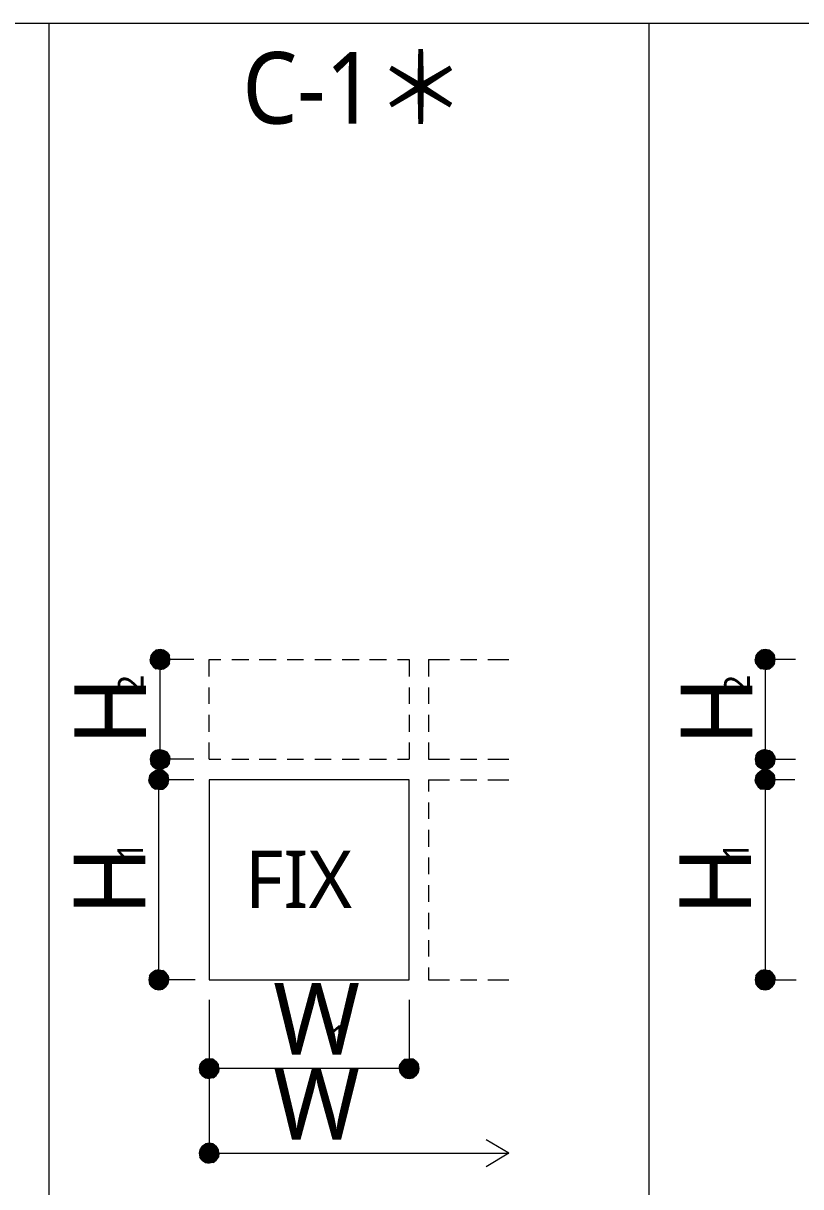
# Model space of a CAD drawing. Header units: millimetres. Extents: x 0 to 420, y 0 to 297.
# Drawn here: x 35.04 to 63.25, y 118.42 to 160.61 of the extents above; entities that cross this region are included whole.
import ezdxf
from ezdxf.enums import TextEntityAlignment as Align

# ---------------------------------------------------------------- set-up
doc = ezdxf.new("R2010")
doc.units = ezdxf.units.MM
doc.styles.add('kst32b', font='NotoSansJP-Variable.ttf')

msp = doc.modelspace()

# ---------------------------------------------------------------- hatches: boundary and pattern name
h = msp.add_hatch(color=7)
h.paths.add_polyline_path([(39.666, 137.689), (39.645, 137.541), (40.005, 137.541), (39.666, 137.689)])
h.paths.add_polyline_path([(39.645, 137.541), (40.005, 137.541), (39.666, 137.393), (39.645, 137.541)])
h.paths.add_polyline_path([(40.005, 137.541), (39.666, 137.393), (39.751, 137.287), (40.005, 137.541)])
h = msp.add_hatch(color=7)
h.paths.add_polyline_path([(40.005, 137.901), (39.857, 137.88), (40.005, 137.541), (40.005, 137.901)])
h.paths.add_polyline_path([(39.857, 137.88), (40.005, 137.541), (39.751, 137.795), (39.857, 137.88)])
h.paths.add_polyline_path([(40.005, 137.541), (39.751, 137.795), (39.666, 137.689), (40.005, 137.541)])
for points in [[(40.132, 137.88), (40.005, 137.901), (40.005, 137.541), (40.132, 137.88)], [(62.103, 137.88), (61.955, 137.901), (61.955, 137.541), (62.103, 137.88)], [(39.857, 133.583), (40.005, 133.54), (40.005, 133.921), (39.857, 133.583)], [(61.807, 133.583), (61.955, 133.54), (61.955, 133.921), (61.807, 133.583)], [(40.111, 133.519), (39.963, 133.54), (39.963, 133.181), (40.111, 133.519)], [(62.103, 133.519), (61.955, 133.54), (61.955, 133.181), (62.103, 133.519)], [(39.836, 125.582), (39.963, 125.561), (39.963, 125.921), (39.836, 125.582)], [(61.807, 125.582), (61.955, 125.561), (61.955, 125.921), (61.807, 125.582)], [(41.444, 122.851), (41.423, 122.703), (41.783, 122.703), (41.444, 122.851)], [(49.382, 122.576), (49.403, 122.703), (49.043, 122.703), (49.382, 122.576)], [(41.444, 119.761), (41.423, 119.634), (41.783, 119.634), (41.444, 119.761)]]:
    msp.add_hatch(color=7).paths.add_polyline_path(points)
h = msp.add_hatch(color=7)
h.paths.add_polyline_path([(40.365, 137.541), (40.344, 137.689), (40.005, 137.541), (40.365, 137.541)])
h.paths.add_polyline_path([(40.344, 137.689), (40.005, 137.541), (40.259, 137.795), (40.344, 137.689)])
h.paths.add_polyline_path([(40.005, 137.541), (40.259, 137.795), (40.132, 137.88), (40.005, 137.541)])
h = msp.add_hatch(color=7)
h.paths.add_polyline_path([(61.616, 137.689), (61.595, 137.541), (61.955, 137.541), (61.616, 137.689)])
h.paths.add_polyline_path([(61.595, 137.541), (61.955, 137.541), (61.616, 137.393), (61.595, 137.541)])
h.paths.add_polyline_path([(61.955, 137.541), (61.616, 137.393), (61.701, 137.287), (61.955, 137.541)])
h = msp.add_hatch(color=7)
h.paths.add_polyline_path([(61.955, 137.901), (61.807, 137.88), (61.955, 137.541), (61.955, 137.901)])
h.paths.add_polyline_path([(61.807, 137.88), (61.955, 137.541), (61.701, 137.795), (61.807, 137.88)])
h.paths.add_polyline_path([(61.955, 137.541), (61.701, 137.795), (61.616, 137.689), (61.955, 137.541)])
h = msp.add_hatch(color=7)
h.paths.add_polyline_path([(62.315, 137.541), (62.294, 137.689), (61.955, 137.541), (62.315, 137.541)])
h.paths.add_polyline_path([(62.294, 137.689), (61.955, 137.541), (62.209, 137.795), (62.294, 137.689)])
h.paths.add_polyline_path([(61.955, 137.541), (62.209, 137.795), (62.103, 137.88), (61.955, 137.541)])
h = msp.add_hatch(color=7)
h.paths.add_polyline_path([(39.751, 137.287), (39.857, 137.202), (40.005, 137.541), (39.751, 137.287)])
h.paths.add_polyline_path([(39.857, 137.202), (40.005, 137.541), (40.005, 137.181), (39.857, 137.202)])
h.paths.add_polyline_path([(40.005, 137.541), (40.005, 137.181), (40.132, 137.202), (40.005, 137.541)])
h = msp.add_hatch(color=7)
h.paths.add_polyline_path([(40.132, 137.202), (40.259, 137.287), (40.005, 137.541), (40.132, 137.202)])
h.paths.add_polyline_path([(40.259, 137.287), (40.005, 137.541), (40.344, 137.393), (40.259, 137.287)])
h.paths.add_polyline_path([(40.005, 137.541), (40.344, 137.393), (40.365, 137.541), (40.005, 137.541)])
h = msp.add_hatch(color=7)
h.paths.add_polyline_path([(61.701, 137.287), (61.807, 137.202), (61.955, 137.541), (61.701, 137.287)])
h.paths.add_polyline_path([(61.807, 137.202), (61.955, 137.541), (61.955, 137.181), (61.807, 137.202)])
h.paths.add_polyline_path([(61.955, 137.541), (61.955, 137.181), (62.103, 137.202), (61.955, 137.541)])
h = msp.add_hatch(color=7)
h.paths.add_polyline_path([(62.103, 137.202), (62.209, 137.287), (61.955, 137.541), (62.103, 137.202)])
h.paths.add_polyline_path([(62.209, 137.287), (61.955, 137.541), (62.294, 137.393), (62.209, 137.287)])
h.paths.add_polyline_path([(61.955, 137.541), (62.294, 137.393), (62.315, 137.541), (61.955, 137.541)])
h = msp.add_hatch(color=7)
h.paths.add_polyline_path([(39.857, 134.239), (39.751, 134.175), (40.005, 133.921), (39.857, 134.239)])
h.paths.add_polyline_path([(39.751, 134.175), (40.005, 133.921), (39.666, 134.048), (39.751, 134.175)])
h.paths.add_polyline_path([(40.005, 133.921), (39.666, 134.048), (39.645, 133.921), (40.005, 133.921)])
h = msp.add_hatch(color=7)
h.paths.add_polyline_path([(40.259, 134.175), (40.132, 134.239), (40.005, 133.921), (40.259, 134.175)])
h.paths.add_polyline_path([(40.132, 134.239), (40.005, 133.921), (40.005, 134.281), (40.132, 134.239)])
h.paths.add_polyline_path([(40.005, 133.921), (40.005, 134.281), (39.857, 134.239), (40.005, 133.921)])
h = msp.add_hatch(color=7)
h.paths.add_polyline_path([(40.344, 133.773), (40.365, 133.921), (40.005, 133.921), (40.344, 133.773)])
h.paths.add_polyline_path([(40.365, 133.921), (40.005, 133.921), (40.344, 134.048), (40.365, 133.921)])
h.paths.add_polyline_path([(40.005, 133.921), (40.344, 134.048), (40.259, 134.175), (40.005, 133.921)])
h = msp.add_hatch(color=7)
h.paths.add_polyline_path([(61.807, 134.239), (61.701, 134.175), (61.955, 133.921), (61.807, 134.239)])
h.paths.add_polyline_path([(61.701, 134.175), (61.955, 133.921), (61.616, 134.048), (61.701, 134.175)])
h.paths.add_polyline_path([(61.955, 133.921), (61.616, 134.048), (61.595, 133.921), (61.955, 133.921)])
h = msp.add_hatch(color=7)
h.paths.add_polyline_path([(62.209, 134.175), (62.103, 134.239), (61.955, 133.921), (62.209, 134.175)])
h.paths.add_polyline_path([(62.103, 134.239), (61.955, 133.921), (61.955, 134.281), (62.103, 134.239)])
h.paths.add_polyline_path([(61.955, 133.921), (61.955, 134.281), (61.807, 134.239), (61.955, 133.921)])
h = msp.add_hatch(color=7)
h.paths.add_polyline_path([(62.294, 133.773), (62.315, 133.921), (61.955, 133.921), (62.294, 133.773)])
h.paths.add_polyline_path([(62.315, 133.921), (61.955, 133.921), (62.294, 134.048), (62.315, 133.921)])
h.paths.add_polyline_path([(61.955, 133.921), (62.294, 134.048), (62.209, 134.175), (61.955, 133.921)])
h = msp.add_hatch(color=7)
h.paths.add_polyline_path([(39.645, 133.921), (39.666, 133.773), (40.005, 133.921), (39.645, 133.921)])
h.paths.add_polyline_path([(39.666, 133.773), (40.005, 133.921), (39.751, 133.646), (39.666, 133.773)])
h.paths.add_polyline_path([(40.005, 133.921), (39.751, 133.646), (39.857, 133.583), (40.005, 133.921)])
h = msp.add_hatch(color=7)
h.paths.add_polyline_path([(40.005, 133.54), (40.132, 133.583), (40.005, 133.921), (40.005, 133.54)])
h.paths.add_polyline_path([(40.132, 133.583), (40.005, 133.921), (40.259, 133.646), (40.132, 133.583)])
h.paths.add_polyline_path([(40.005, 133.921), (40.259, 133.646), (40.344, 133.773), (40.005, 133.921)])
h = msp.add_hatch(color=7)
h.paths.add_polyline_path([(61.595, 133.921), (61.616, 133.773), (61.955, 133.921), (61.595, 133.921)])
h.paths.add_polyline_path([(61.616, 133.773), (61.955, 133.921), (61.701, 133.646), (61.616, 133.773)])
h.paths.add_polyline_path([(61.955, 133.921), (61.701, 133.646), (61.807, 133.583), (61.955, 133.921)])
h = msp.add_hatch(color=7)
h.paths.add_polyline_path([(61.955, 133.54), (62.103, 133.583), (61.955, 133.921), (61.955, 133.54)])
h.paths.add_polyline_path([(62.103, 133.583), (61.955, 133.921), (62.209, 133.646), (62.103, 133.583)])
h.paths.add_polyline_path([(61.955, 133.921), (62.209, 133.646), (62.294, 133.773), (61.955, 133.921)])
h = msp.add_hatch(color=7)
h.paths.add_polyline_path([(39.963, 133.54), (39.836, 133.519), (39.963, 133.181), (39.963, 133.54)])
h.paths.add_polyline_path([(39.836, 133.519), (39.963, 133.181), (39.709, 133.435), (39.836, 133.519)])
h.paths.add_polyline_path([(39.963, 133.181), (39.709, 133.435), (39.624, 133.329), (39.963, 133.181)])
h = msp.add_hatch(color=7)
h.paths.add_polyline_path([(40.323, 133.181), (40.301, 133.329), (39.963, 133.181), (40.323, 133.181)])
h.paths.add_polyline_path([(40.301, 133.329), (39.963, 133.181), (40.217, 133.435), (40.301, 133.329)])
h.paths.add_polyline_path([(39.963, 133.181), (40.217, 133.435), (40.111, 133.519), (39.963, 133.181)])
h = msp.add_hatch(color=7)
h.paths.add_polyline_path([(61.955, 133.54), (61.807, 133.519), (61.955, 133.181), (61.955, 133.54)])
h.paths.add_polyline_path([(61.807, 133.519), (61.955, 133.181), (61.701, 133.435), (61.807, 133.519)])
h.paths.add_polyline_path([(61.955, 133.181), (61.701, 133.435), (61.616, 133.329), (61.955, 133.181)])
h = msp.add_hatch(color=7)
h.paths.add_polyline_path([(62.315, 133.181), (62.294, 133.329), (61.955, 133.181), (62.315, 133.181)])
h.paths.add_polyline_path([(62.294, 133.329), (61.955, 133.181), (62.209, 133.435), (62.294, 133.329)])
h.paths.add_polyline_path([(61.955, 133.181), (62.209, 133.435), (62.103, 133.519), (61.955, 133.181)])
h = msp.add_hatch(color=7)
h.paths.add_polyline_path([(39.624, 133.329), (39.603, 133.181), (39.963, 133.181), (39.624, 133.329)])
h.paths.add_polyline_path([(39.603, 133.181), (39.963, 133.181), (39.624, 133.054), (39.603, 133.181)])
h.paths.add_polyline_path([(39.963, 133.181), (39.624, 133.054), (39.709, 132.927), (39.963, 133.181)])
h = msp.add_hatch(color=7)
h.paths.add_polyline_path([(39.709, 132.927), (39.836, 132.842), (39.963, 133.181), (39.709, 132.927)])
h.paths.add_polyline_path([(39.836, 132.842), (39.963, 133.181), (39.963, 132.821), (39.836, 132.842)])
h.paths.add_polyline_path([(39.963, 133.181), (39.963, 132.821), (40.111, 132.842), (39.963, 133.181)])
h = msp.add_hatch(color=7)
h.paths.add_polyline_path([(40.111, 132.842), (40.217, 132.927), (39.963, 133.181), (40.111, 132.842)])
h.paths.add_polyline_path([(40.217, 132.927), (39.963, 133.181), (40.301, 133.054), (40.217, 132.927)])
h.paths.add_polyline_path([(39.963, 133.181), (40.301, 133.054), (40.323, 133.181), (39.963, 133.181)])
h = msp.add_hatch(color=7)
h.paths.add_polyline_path([(61.616, 133.329), (61.595, 133.181), (61.955, 133.181), (61.616, 133.329)])
h.paths.add_polyline_path([(61.595, 133.181), (61.955, 133.181), (61.616, 133.054), (61.595, 133.181)])
h.paths.add_polyline_path([(61.955, 133.181), (61.616, 133.054), (61.701, 132.927), (61.955, 133.181)])
h = msp.add_hatch(color=7)
h.paths.add_polyline_path([(61.701, 132.927), (61.807, 132.842), (61.955, 133.181), (61.701, 132.927)])
h.paths.add_polyline_path([(61.807, 132.842), (61.955, 133.181), (61.955, 132.821), (61.807, 132.842)])
h.paths.add_polyline_path([(61.955, 133.181), (61.955, 132.821), (62.103, 132.842), (61.955, 133.181)])
h = msp.add_hatch(color=7)
h.paths.add_polyline_path([(62.103, 132.842), (62.209, 132.927), (61.955, 133.181), (62.103, 132.842)])
h.paths.add_polyline_path([(62.209, 132.927), (61.955, 133.181), (62.294, 133.054), (62.209, 132.927)])
h.paths.add_polyline_path([(61.955, 133.181), (62.294, 133.054), (62.315, 133.181), (61.955, 133.181)])
h = msp.add_hatch(color=7)
h.paths.add_polyline_path([(39.836, 126.259), (39.709, 126.175), (39.963, 125.921), (39.836, 126.259)])
h.paths.add_polyline_path([(39.709, 126.175), (39.963, 125.921), (39.624, 126.069), (39.709, 126.175)])
h.paths.add_polyline_path([(39.963, 125.921), (39.624, 126.069), (39.603, 125.921), (39.963, 125.921)])
h = msp.add_hatch(color=7)
h.paths.add_polyline_path([(40.217, 126.175), (40.111, 126.259), (39.963, 125.921), (40.217, 126.175)])
h.paths.add_polyline_path([(40.111, 126.259), (39.963, 125.921), (39.963, 126.28), (40.111, 126.259)])
h.paths.add_polyline_path([(39.963, 125.921), (39.963, 126.28), (39.836, 126.259), (39.963, 125.921)])
h = msp.add_hatch(color=7)
h.paths.add_polyline_path([(40.301, 125.793), (40.323, 125.921), (39.963, 125.921), (40.301, 125.793)])
h.paths.add_polyline_path([(40.323, 125.921), (39.963, 125.921), (40.301, 126.069), (40.323, 125.921)])
h.paths.add_polyline_path([(39.963, 125.921), (40.301, 126.069), (40.217, 126.175), (39.963, 125.921)])
h = msp.add_hatch(color=7)
h.paths.add_polyline_path([(61.807, 126.259), (61.701, 126.175), (61.955, 125.921), (61.807, 126.259)])
h.paths.add_polyline_path([(61.701, 126.175), (61.955, 125.921), (61.616, 126.069), (61.701, 126.175)])
h.paths.add_polyline_path([(61.955, 125.921), (61.616, 126.069), (61.595, 125.921), (61.955, 125.921)])
h = msp.add_hatch(color=7)
h.paths.add_polyline_path([(62.209, 126.175), (62.103, 126.259), (61.955, 125.921), (62.209, 126.175)])
h.paths.add_polyline_path([(62.103, 126.259), (61.955, 125.921), (61.955, 126.28), (62.103, 126.259)])
h.paths.add_polyline_path([(61.955, 125.921), (61.955, 126.28), (61.807, 126.259), (61.955, 125.921)])
h = msp.add_hatch(color=7)
h.paths.add_polyline_path([(62.294, 125.793), (62.315, 125.921), (61.955, 125.921), (62.294, 125.793)])
h.paths.add_polyline_path([(62.315, 125.921), (61.955, 125.921), (62.294, 126.069), (62.315, 125.921)])
h.paths.add_polyline_path([(61.955, 125.921), (62.294, 126.069), (62.209, 126.175), (61.955, 125.921)])
h = msp.add_hatch(color=7)
h.paths.add_polyline_path([(39.603, 125.921), (39.624, 125.793), (39.963, 125.921), (39.603, 125.921)])
h.paths.add_polyline_path([(39.624, 125.793), (39.963, 125.921), (39.709, 125.667), (39.624, 125.793)])
h.paths.add_polyline_path([(39.963, 125.921), (39.709, 125.667), (39.836, 125.582), (39.963, 125.921)])
h = msp.add_hatch(color=7)
h.paths.add_polyline_path([(39.963, 125.561), (40.111, 125.582), (39.963, 125.921), (39.963, 125.561)])
h.paths.add_polyline_path([(40.111, 125.582), (39.963, 125.921), (40.217, 125.667), (40.111, 125.582)])
h.paths.add_polyline_path([(39.963, 125.921), (40.217, 125.667), (40.301, 125.793), (39.963, 125.921)])
h = msp.add_hatch(color=7)
h.paths.add_polyline_path([(61.595, 125.921), (61.616, 125.793), (61.955, 125.921), (61.595, 125.921)])
h.paths.add_polyline_path([(61.616, 125.793), (61.955, 125.921), (61.701, 125.667), (61.616, 125.793)])
h.paths.add_polyline_path([(61.955, 125.921), (61.701, 125.667), (61.807, 125.582), (61.955, 125.921)])
h = msp.add_hatch(color=7)
h.paths.add_polyline_path([(61.955, 125.561), (62.103, 125.582), (61.955, 125.921), (61.955, 125.561)])
h.paths.add_polyline_path([(62.103, 125.582), (61.955, 125.921), (62.209, 125.667), (62.103, 125.582)])
h.paths.add_polyline_path([(61.955, 125.921), (62.209, 125.667), (62.294, 125.793), (61.955, 125.921)])
h = msp.add_hatch(color=7)
h.paths.add_polyline_path([(41.783, 123.063), (41.656, 123.042), (41.783, 122.703), (41.783, 123.063)])
h.paths.add_polyline_path([(41.656, 123.042), (41.783, 122.703), (41.529, 122.957), (41.656, 123.042)])
h.paths.add_polyline_path([(41.783, 122.703), (41.529, 122.957), (41.444, 122.851), (41.783, 122.703)])
h = msp.add_hatch(color=7)
h.paths.add_polyline_path([(42.122, 122.851), (42.037, 122.957), (41.783, 122.703), (42.122, 122.851)])
h.paths.add_polyline_path([(42.037, 122.957), (41.783, 122.703), (41.931, 123.042), (42.037, 122.957)])
h.paths.add_polyline_path([(41.783, 122.703), (41.931, 123.042), (41.783, 123.063), (41.783, 122.703)])
h = msp.add_hatch(color=7)
h.paths.add_polyline_path([(42.037, 122.449), (42.122, 122.576), (41.783, 122.703), (42.037, 122.449)])
h.paths.add_polyline_path([(42.122, 122.576), (41.783, 122.703), (42.143, 122.703), (42.122, 122.576)])
h.paths.add_polyline_path([(41.783, 122.703), (42.143, 122.703), (42.122, 122.851), (41.783, 122.703)])
h = msp.add_hatch(color=7)
h.paths.add_polyline_path([(48.789, 122.957), (48.705, 122.851), (49.043, 122.703), (48.789, 122.957)])
h.paths.add_polyline_path([(48.705, 122.851), (49.043, 122.703), (48.683, 122.703), (48.705, 122.851)])
h.paths.add_polyline_path([(49.043, 122.703), (48.683, 122.703), (48.705, 122.576), (49.043, 122.703)])
h = msp.add_hatch(color=7)
h.paths.add_polyline_path([(49.191, 123.042), (49.043, 123.063), (49.043, 122.703), (49.191, 123.042)])
h.paths.add_polyline_path([(49.043, 123.063), (49.043, 122.703), (48.895, 123.042), (49.043, 123.063)])
h.paths.add_polyline_path([(49.043, 122.703), (48.895, 123.042), (48.789, 122.957), (49.043, 122.703)])
h = msp.add_hatch(color=7)
h.paths.add_polyline_path([(49.403, 122.703), (49.382, 122.851), (49.043, 122.703), (49.403, 122.703)])
h.paths.add_polyline_path([(49.382, 122.851), (49.043, 122.703), (49.297, 122.957), (49.382, 122.851)])
h.paths.add_polyline_path([(49.043, 122.703), (49.297, 122.957), (49.191, 123.042), (49.043, 122.703)])
h = msp.add_hatch(color=7)
h.paths.add_polyline_path([(41.423, 122.703), (41.444, 122.576), (41.783, 122.703), (41.423, 122.703)])
h.paths.add_polyline_path([(41.444, 122.576), (41.783, 122.703), (41.529, 122.449), (41.444, 122.576)])
h.paths.add_polyline_path([(41.783, 122.703), (41.529, 122.449), (41.656, 122.364), (41.783, 122.703)])
h = msp.add_hatch(color=7)
h.paths.add_polyline_path([(41.656, 122.364), (41.783, 122.343), (41.783, 122.703), (41.656, 122.364)])
h.paths.add_polyline_path([(41.783, 122.343), (41.783, 122.703), (41.931, 122.364), (41.783, 122.343)])
h.paths.add_polyline_path([(41.783, 122.703), (41.931, 122.364), (42.037, 122.449), (41.783, 122.703)])
h = msp.add_hatch(color=7)
h.paths.add_polyline_path([(48.705, 122.576), (48.789, 122.449), (49.043, 122.703), (48.705, 122.576)])
h.paths.add_polyline_path([(48.789, 122.449), (49.043, 122.703), (48.895, 122.364), (48.789, 122.449)])
h.paths.add_polyline_path([(49.043, 122.703), (48.895, 122.364), (49.043, 122.343), (49.043, 122.703)])
h = msp.add_hatch(color=7)
h.paths.add_polyline_path([(49.043, 122.343), (49.191, 122.364), (49.043, 122.703), (49.043, 122.343)])
h.paths.add_polyline_path([(49.191, 122.364), (49.043, 122.703), (49.297, 122.449), (49.191, 122.364)])
h.paths.add_polyline_path([(49.043, 122.703), (49.297, 122.449), (49.382, 122.576), (49.043, 122.703)])
h = msp.add_hatch(color=7)
h.paths.add_polyline_path([(41.783, 119.994), (41.656, 119.973), (41.783, 119.634), (41.783, 119.994)])
h.paths.add_polyline_path([(41.656, 119.973), (41.783, 119.634), (41.529, 119.888), (41.656, 119.973)])
h.paths.add_polyline_path([(41.783, 119.634), (41.529, 119.888), (41.444, 119.761), (41.783, 119.634)])
h = msp.add_hatch(color=7)
h.paths.add_polyline_path([(42.122, 119.761), (42.037, 119.888), (41.783, 119.634), (42.122, 119.761)])
h.paths.add_polyline_path([(42.037, 119.888), (41.783, 119.634), (41.931, 119.973), (42.037, 119.888)])
h.paths.add_polyline_path([(41.783, 119.634), (41.931, 119.973), (41.783, 119.994), (41.783, 119.634)])
h = msp.add_hatch(color=7)
h.paths.add_polyline_path([(41.423, 119.634), (41.444, 119.486), (41.783, 119.634), (41.423, 119.634)])
h.paths.add_polyline_path([(41.444, 119.486), (41.783, 119.634), (41.529, 119.38), (41.444, 119.486)])
h.paths.add_polyline_path([(41.783, 119.634), (41.529, 119.38), (41.656, 119.295), (41.783, 119.634)])
h = msp.add_hatch(color=7)
h.paths.add_polyline_path([(41.656, 119.295), (41.783, 119.274), (41.783, 119.634), (41.656, 119.295)])
h.paths.add_polyline_path([(41.783, 119.274), (41.783, 119.634), (41.931, 119.295), (41.783, 119.274)])
h.paths.add_polyline_path([(41.783, 119.634), (41.931, 119.295), (42.037, 119.38), (41.783, 119.634)])
h = msp.add_hatch(color=7)
h.paths.add_polyline_path([(42.037, 119.38), (42.122, 119.486), (41.783, 119.634), (42.037, 119.38)])
h.paths.add_polyline_path([(42.122, 119.486), (41.783, 119.634), (42.143, 119.634), (42.122, 119.486)])
h.paths.add_polyline_path([(41.783, 119.634), (42.143, 119.634), (42.122, 119.761), (41.783, 119.634)])

# ---------------------------------------------------------------- linework, layer by layer
at = {"lineweight": 13}
for points in [[(26.183, 160.613), (205.169, 160.613)], [(35.983, 51.985), (35.983, 160.613)], [(57.743, 51.985), (57.743, 160.613)], [(41.233, 137.541), (40.005, 137.541)], [(41.233, 133.921), (40.005, 133.921), (40.005, 137.541)], [(41.783, 137.541), (42.206, 137.541)], [(41.783, 136.927), (41.783, 137.541)], [(42.609, 137.541), (43.222, 137.541)], [(43.603, 137.541), (44.217, 137.541)], [(44.619, 137.541), (45.212, 137.541)], [(45.614, 137.541), (46.207, 137.541)], [(46.609, 137.541), (47.223, 137.541)], [(47.604, 137.541), (48.218, 137.541)], [(48.62, 137.541), (49.043, 137.541)], [(49.043, 137.541), (49.043, 136.927)], [(49.742, 137.541), (50.504, 137.541)], [(49.742, 137.541), (49.742, 136.927)], [(50.906, 137.541), (51.498, 137.541)], [(51.901, 137.541), (52.663, 137.541)], [(63.056, 137.541), (61.955, 137.541), (61.955, 133.921), (63.056, 133.921)], [(41.783, 135.932), (41.783, 136.525)], [(49.043, 136.525), (49.043, 135.932)], [(49.742, 136.525), (49.742, 135.932)], [(41.783, 134.916), (41.783, 135.53)], [(49.043, 135.53), (49.043, 134.916)], [(49.742, 135.53), (49.742, 134.916)], [(41.783, 133.921), (41.783, 134.535)], [(49.043, 134.535), (49.043, 133.921)], [(49.742, 134.535), (49.742, 133.921)], [(41.783, 133.921), (42.206, 133.921)], [(42.609, 133.921), (43.222, 133.921)], [(43.603, 133.921), (44.217, 133.921)], [(44.619, 133.921), (45.212, 133.921)], [(45.614, 133.921), (46.207, 133.921)], [(46.609, 133.921), (47.223, 133.921)], [(47.604, 133.921), (48.218, 133.921)], [(48.62, 133.921), (49.043, 133.921)], [(49.742, 133.921), (50.504, 133.921)], [(50.906, 133.921), (51.498, 133.921)], [(51.901, 133.921), (52.663, 133.921)], [(41.233, 133.181), (39.963, 133.181)], [(41.275, 125.921), (39.963, 125.921), (39.963, 133.181)], [(49.742, 133.181), (49.742, 132.757)], [(49.742, 133.181), (50.504, 133.181)], [(50.906, 133.181), (51.498, 133.181)], [(51.901, 133.181), (52.663, 133.181)], [(63.034, 133.181), (61.955, 133.181), (61.955, 125.921), (63.077, 125.921)], [(49.742, 132.355), (49.742, 131.762)], [(49.742, 131.36), (49.742, 130.746)], [(49.742, 130.365), (49.742, 129.752)], [(49.742, 129.35), (49.742, 128.757)], [(49.742, 128.355), (49.742, 127.762)], [(49.742, 127.36), (49.742, 126.767)], [(49.742, 126.365), (49.742, 125.921)], [(49.742, 125.921), (50.504, 125.921)], [(50.906, 125.921), (51.498, 125.921)], [(51.901, 125.921), (52.663, 125.921)], [(41.783, 125.201), (41.783, 119.634)], [(49.043, 125.201), (49.043, 122.703), (41.783, 122.703)], [(41.783, 119.634), (52.663, 119.634), (51.837, 120.121)], [(52.663, 119.634), (51.837, 119.147)]]:
    msp.add_lwpolyline(points, dxfattribs=at)
at = {"lineweight": 0}
for points in [[(39.666, 137.689), (39.645, 137.541), (40.005, 137.541)], [(40.005, 137.541), (39.751, 137.795), (39.666, 137.689)], [(39.857, 137.88), (40.005, 137.541), (39.751, 137.795)], [(40.005, 137.901), (39.857, 137.88), (40.005, 137.541)], [(40.132, 137.88), (40.005, 137.901), (40.005, 137.541)], [(40.005, 137.541), (40.259, 137.795), (40.132, 137.88)], [(40.344, 137.689), (40.005, 137.541), (40.259, 137.795)], [(40.365, 137.541), (40.344, 137.689), (40.005, 137.541)], [(61.616, 137.689), (61.595, 137.541), (61.955, 137.541)], [(61.955, 137.541), (61.701, 137.795), (61.616, 137.689)], [(61.807, 137.88), (61.955, 137.541), (61.701, 137.795)], [(61.955, 137.901), (61.807, 137.88), (61.955, 137.541)], [(62.103, 137.88), (61.955, 137.901), (61.955, 137.541)], [(61.955, 137.541), (62.209, 137.795), (62.103, 137.88)], [(62.294, 137.689), (61.955, 137.541), (62.209, 137.795)], [(62.315, 137.541), (62.294, 137.689), (61.955, 137.541)], [(39.645, 137.541), (40.005, 137.541), (39.666, 137.393)], [(40.005, 137.541), (39.666, 137.393), (39.751, 137.287)], [(39.751, 137.287), (39.857, 137.202), (40.005, 137.541)], [(39.857, 137.202), (40.005, 137.541), (40.005, 137.181)], [(40.005, 137.541), (40.005, 137.181), (40.132, 137.202)], [(40.132, 137.202), (40.259, 137.287), (40.005, 137.541)], [(40.259, 137.287), (40.005, 137.541), (40.344, 137.393)], [(40.005, 137.541), (40.344, 137.393), (40.365, 137.541)], [(61.595, 137.541), (61.955, 137.541), (61.616, 137.393)], [(61.955, 137.541), (61.616, 137.393), (61.701, 137.287)], [(61.701, 137.287), (61.807, 137.202), (61.955, 137.541)], [(61.807, 137.202), (61.955, 137.541), (61.955, 137.181)], [(61.955, 137.541), (61.955, 137.181), (62.103, 137.202)], [(62.103, 137.202), (62.209, 137.287), (61.955, 137.541)], [(62.209, 137.287), (61.955, 137.541), (62.294, 137.393)], [(61.955, 137.541), (62.294, 137.393), (62.315, 137.541)], [(39.751, 134.175), (40.005, 133.921), (39.666, 134.048)], [(39.857, 134.239), (39.751, 134.175), (40.005, 133.921)], [(40.005, 133.921), (40.005, 134.281), (39.857, 134.239)], [(40.132, 134.239), (40.005, 133.921), (40.005, 134.281)], [(40.259, 134.175), (40.132, 134.239), (40.005, 133.921)], [(40.005, 133.921), (40.344, 134.048), (40.259, 134.175)], [(61.701, 134.175), (61.955, 133.921), (61.616, 134.048)], [(61.807, 134.239), (61.701, 134.175), (61.955, 133.921)], [(61.955, 133.921), (61.955, 134.281), (61.807, 134.239)], [(62.103, 134.239), (61.955, 133.921), (61.955, 134.281)], [(62.209, 134.175), (62.103, 134.239), (61.955, 133.921)], [(61.955, 133.921), (62.294, 134.048), (62.209, 134.175)], [(40.005, 133.921), (39.666, 134.048), (39.645, 133.921)], [(39.645, 133.921), (39.666, 133.773), (40.005, 133.921)], [(39.666, 133.773), (40.005, 133.921), (39.751, 133.646)], [(40.005, 133.921), (39.751, 133.646), (39.857, 133.583)], [(39.857, 133.583), (40.005, 133.54), (40.005, 133.921)], [(40.365, 133.921), (40.005, 133.921), (40.344, 134.048)], [(40.005, 133.54), (40.132, 133.583), (40.005, 133.921)], [(40.132, 133.583), (40.005, 133.921), (40.259, 133.646)], [(40.005, 133.921), (40.259, 133.646), (40.344, 133.773)], [(40.344, 133.773), (40.365, 133.921), (40.005, 133.921)], [(61.955, 133.921), (61.616, 134.048), (61.595, 133.921)], [(61.595, 133.921), (61.616, 133.773), (61.955, 133.921)], [(61.616, 133.773), (61.955, 133.921), (61.701, 133.646)], [(61.955, 133.921), (61.701, 133.646), (61.807, 133.583)], [(61.807, 133.583), (61.955, 133.54), (61.955, 133.921)], [(62.315, 133.921), (61.955, 133.921), (62.294, 134.048)], [(61.955, 133.54), (62.103, 133.583), (61.955, 133.921)], [(62.103, 133.583), (61.955, 133.921), (62.209, 133.646)], [(61.955, 133.921), (62.209, 133.646), (62.294, 133.773)], [(62.294, 133.773), (62.315, 133.921), (61.955, 133.921)], [(39.963, 133.181), (39.709, 133.435), (39.624, 133.329)], [(39.836, 133.519), (39.963, 133.181), (39.709, 133.435)], [(39.963, 133.54), (39.836, 133.519), (39.963, 133.181)], [(40.111, 133.519), (39.963, 133.54), (39.963, 133.181)], [(39.963, 133.181), (40.217, 133.435), (40.111, 133.519)], [(40.301, 133.329), (39.963, 133.181), (40.217, 133.435)], [(61.955, 133.181), (61.701, 133.435), (61.616, 133.329)], [(61.807, 133.519), (61.955, 133.181), (61.701, 133.435)], [(61.955, 133.54), (61.807, 133.519), (61.955, 133.181)], [(62.103, 133.519), (61.955, 133.54), (61.955, 133.181)], [(61.955, 133.181), (62.209, 133.435), (62.103, 133.519)], [(62.294, 133.329), (61.955, 133.181), (62.209, 133.435)], [(39.624, 133.329), (39.603, 133.181), (39.963, 133.181)], [(39.603, 133.181), (39.963, 133.181), (39.624, 133.054)], [(39.963, 133.181), (39.624, 133.054), (39.709, 132.927)], [(39.709, 132.927), (39.836, 132.842), (39.963, 133.181)], [(39.836, 132.842), (39.963, 133.181), (39.963, 132.821)], [(40.323, 133.181), (40.301, 133.329), (39.963, 133.181)], [(39.963, 133.181), (39.963, 132.821), (40.111, 132.842)], [(40.111, 132.842), (40.217, 132.927), (39.963, 133.181)], [(40.217, 132.927), (39.963, 133.181), (40.301, 133.054)], [(39.963, 133.181), (40.301, 133.054), (40.323, 133.181)], [(61.616, 133.329), (61.595, 133.181), (61.955, 133.181)], [(61.595, 133.181), (61.955, 133.181), (61.616, 133.054)], [(61.955, 133.181), (61.616, 133.054), (61.701, 132.927)], [(61.701, 132.927), (61.807, 132.842), (61.955, 133.181)], [(61.807, 132.842), (61.955, 133.181), (61.955, 132.821)], [(62.315, 133.181), (62.294, 133.329), (61.955, 133.181)], [(61.955, 133.181), (61.955, 132.821), (62.103, 132.842)], [(62.103, 132.842), (62.209, 132.927), (61.955, 133.181)], [(62.209, 132.927), (61.955, 133.181), (62.294, 133.054)], [(61.955, 133.181), (62.294, 133.054), (62.315, 133.181)], [(39.709, 126.175), (39.963, 125.921), (39.624, 126.069)], [(39.836, 126.259), (39.709, 126.175), (39.963, 125.921)], [(39.963, 125.921), (39.963, 126.28), (39.836, 126.259)], [(40.111, 126.259), (39.963, 125.921), (39.963, 126.28)], [(40.217, 126.175), (40.111, 126.259), (39.963, 125.921)], [(39.963, 125.921), (40.301, 126.069), (40.217, 126.175)], [(61.701, 126.175), (61.955, 125.921), (61.616, 126.069)], [(61.807, 126.259), (61.701, 126.175), (61.955, 125.921)], [(61.955, 125.921), (61.955, 126.28), (61.807, 126.259)], [(62.103, 126.259), (61.955, 125.921), (61.955, 126.28)], [(62.209, 126.175), (62.103, 126.259), (61.955, 125.921)], [(61.955, 125.921), (62.294, 126.069), (62.209, 126.175)], [(39.963, 125.921), (39.624, 126.069), (39.603, 125.921)], [(39.603, 125.921), (39.624, 125.793), (39.963, 125.921)], [(39.624, 125.793), (39.963, 125.921), (39.709, 125.667)], [(39.963, 125.921), (39.709, 125.667), (39.836, 125.582)], [(39.836, 125.582), (39.963, 125.561), (39.963, 125.921)], [(40.323, 125.921), (39.963, 125.921), (40.301, 126.069)], [(39.963, 125.561), (40.111, 125.582), (39.963, 125.921)], [(40.111, 125.582), (39.963, 125.921), (40.217, 125.667)], [(39.963, 125.921), (40.217, 125.667), (40.301, 125.793)], [(40.301, 125.793), (40.323, 125.921), (39.963, 125.921)], [(61.955, 125.921), (61.616, 126.069), (61.595, 125.921)], [(61.595, 125.921), (61.616, 125.793), (61.955, 125.921)], [(61.616, 125.793), (61.955, 125.921), (61.701, 125.667)], [(61.955, 125.921), (61.701, 125.667), (61.807, 125.582)], [(61.807, 125.582), (61.955, 125.561), (61.955, 125.921)], [(62.315, 125.921), (61.955, 125.921), (62.294, 126.069)], [(61.955, 125.561), (62.103, 125.582), (61.955, 125.921)], [(62.103, 125.582), (61.955, 125.921), (62.209, 125.667)], [(61.955, 125.921), (62.209, 125.667), (62.294, 125.793)], [(62.294, 125.793), (62.315, 125.921), (61.955, 125.921)], [(41.444, 122.851), (41.423, 122.703), (41.783, 122.703)], [(41.783, 122.703), (41.529, 122.957), (41.444, 122.851)], [(41.656, 123.042), (41.783, 122.703), (41.529, 122.957)], [(41.783, 123.063), (41.656, 123.042), (41.783, 122.703)], [(41.783, 122.703), (41.931, 123.042), (41.783, 123.063)], [(42.037, 122.957), (41.783, 122.703), (41.931, 123.042)], [(42.122, 122.851), (42.037, 122.957), (41.783, 122.703)], [(41.783, 122.703), (42.143, 122.703), (42.122, 122.851)], [(48.705, 122.851), (49.043, 122.703), (48.683, 122.703)], [(48.789, 122.957), (48.705, 122.851), (49.043, 122.703)], [(49.043, 122.703), (48.895, 123.042), (48.789, 122.957)], [(49.043, 123.063), (49.043, 122.703), (48.895, 123.042)], [(49.191, 123.042), (49.043, 123.063), (49.043, 122.703)], [(49.043, 122.703), (49.297, 122.957), (49.191, 123.042)], [(49.382, 122.851), (49.043, 122.703), (49.297, 122.957)], [(49.403, 122.703), (49.382, 122.851), (49.043, 122.703)], [(41.423, 122.703), (41.444, 122.576), (41.783, 122.703)], [(41.444, 122.576), (41.783, 122.703), (41.529, 122.449)], [(41.783, 122.703), (41.529, 122.449), (41.656, 122.364)], [(41.656, 122.364), (41.783, 122.343), (41.783, 122.703)], [(41.783, 122.343), (41.783, 122.703), (41.931, 122.364)], [(41.783, 122.703), (41.931, 122.364), (42.037, 122.449)], [(42.037, 122.449), (42.122, 122.576), (41.783, 122.703)], [(42.122, 122.576), (41.783, 122.703), (42.143, 122.703)], [(49.043, 122.703), (48.683, 122.703), (48.705, 122.576)], [(48.705, 122.576), (48.789, 122.449), (49.043, 122.703)], [(48.789, 122.449), (49.043, 122.703), (48.895, 122.364)], [(49.043, 122.703), (48.895, 122.364), (49.043, 122.343)], [(49.043, 122.343), (49.191, 122.364), (49.043, 122.703)], [(49.191, 122.364), (49.043, 122.703), (49.297, 122.449)], [(49.043, 122.703), (49.297, 122.449), (49.382, 122.576)], [(49.382, 122.576), (49.403, 122.703), (49.043, 122.703)], [(41.783, 119.634), (41.529, 119.888), (41.444, 119.761)], [(41.656, 119.973), (41.783, 119.634), (41.529, 119.888)], [(41.783, 119.994), (41.656, 119.973), (41.783, 119.634)], [(41.783, 119.634), (41.931, 119.973), (41.783, 119.994)], [(42.037, 119.888), (41.783, 119.634), (41.931, 119.973)], [(42.122, 119.761), (42.037, 119.888), (41.783, 119.634)], [(41.444, 119.761), (41.423, 119.634), (41.783, 119.634)], [(41.423, 119.634), (41.444, 119.486), (41.783, 119.634)], [(41.444, 119.486), (41.783, 119.634), (41.529, 119.38)], [(41.783, 119.634), (41.529, 119.38), (41.656, 119.295)], [(41.656, 119.295), (41.783, 119.274), (41.783, 119.634)], [(41.783, 119.634), (42.143, 119.634), (42.122, 119.761)], [(41.783, 119.274), (41.783, 119.634), (41.931, 119.295)], [(41.783, 119.634), (41.931, 119.295), (42.037, 119.38)], [(42.037, 119.38), (42.122, 119.486), (41.783, 119.634)], [(42.122, 119.486), (41.783, 119.634), (42.143, 119.634)]]:
    msp.add_lwpolyline(points, close=True, dxfattribs=at)
at = {"lineweight": 13}
msp.add_lwpolyline([(49.043, 125.921), (49.043, 133.181), (41.783, 133.181), (41.783, 125.921)], close=True, dxfattribs=at)

# ---------------------------------------------------------------- texts
at = {"style": 'kst32b'}
for s, height, p, p2 in [('C-1＊', 2.5989, (42.989, 156.972), (51.111, 156.972)), ('FIX', 2.0791, (43.074, 128.524), (46.973, 128.524))]:
    msp.add_text(s, height=height, dxfattribs=at).set_placement(p, p2, align=Align.FIT)
for s, height, p in [('2', 0.936, (39.412, 136.292)), ('2', 0.936, (61.404, 136.292)), ('H', 2.599, (39.497, 134.408)), ('H', 2.599, (61.489, 134.408)), ('H', 2.599, (39.476, 128.249)), ('1', 0.936, (39.391, 130.238)), ('H', 2.599, (61.447, 128.249)), ('1', 0.936, (61.362, 130.238))]:
    msp.add_text(s, height=height, rotation=90, dxfattribs=at).set_placement(p)
for s, height, p in [('W', 2.599, (44.111, 123.211)), ('1', 0.936, (46.143, 123.338)), ('W', 2.599, (44.111, 120.121))]:
    msp.add_text(s, height=height, dxfattribs=at).set_placement(p)

doc.saveas('drawing.dxf')
